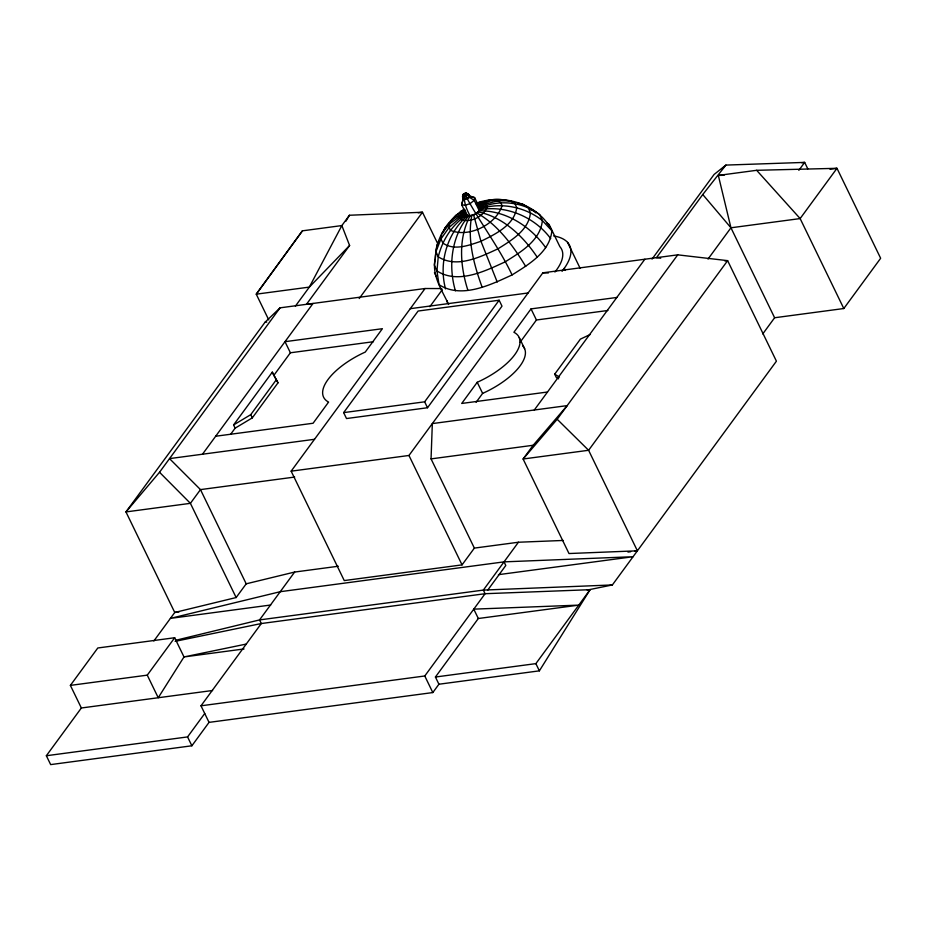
<?xml version="1.0" encoding="UTF-8"?>
<svg xmlns="http://www.w3.org/2000/svg" width="927" height="927" viewBox="0 0 927 927"><rect width="100%" height="100%" fill="white"/><g stroke="black" fill="none" stroke-linecap="round" stroke-linejoin="round"><path stroke-width="1.39" d="M441.739 288.564L425.064 288.517L291.148 471.171L344.253 580.58L462.052 564.879L474.357 548.1L431.055 458.888L432.33 423.593L567.185 405.62L533.164 445.273L523.106 459.004L568.993 553.535L637.394 550.812L588.599 450.279L557.185 419.259L677.73 254.844L727.625 260.649L776.42 361.182L612.365 584.949L587.22 590.07M435.435 257.66C435.841 237.915 447.95 219.687 464.23 209.143M435.25 258.888C431.553 275.435 442.028 290.244 448.633 304.473M462.643 195.597L463.233 199.49L461.658 204.682L466.733 215.145C471.437 217.161 478.529 213.662 480.012 208.807L474.601 197.59L469.699 195.945L468.077 193.708L465.505 193.083L463.21 194.334L462.77 198.529L467.069 197.961L469.039 196.362L469.247 194.994L467.544 194.658M545.713 247.66C530.673 226.443 505.864 210.359 479.294 210.8L475.331 214.01L470.128 215.806L466.733 215.145L466.548 213.477L460.221 216.061L449.653 223.801L441.739 233.685L440.985 238.876L435.968 251.646L434.357 265.052L436.953 270.939L439.016 284.659C461.565 299.201 490.383 284.89 512.075 274.925C528.529 264.554 549.908 252.132 551.878 230.73C538.877 204.241 503.651 193.129 476.455 203.152M469.699 195.945L469.502 197.312L467.532 198.911L463.233 199.49M551.878 230.73L542.365 220.58L539.757 214.693C522.886 201.727 498.958 199.178 479.688 208.065L479.294 210.8L474.207 200.325L469.502 197.312C469.386 195.296 464.601 192.445 464.346 194.206L468.077 193.708L466.188 196.281L462.469 196.779L463.21 194.334L465.505 193.083L466.605 193.43M471.808 215.458C467.127 239.641 473.859 264.566 482.144 287.254M462.967 199.398L461.658 204.682L465.053 205.33L470.244 203.534L474.207 200.325L474.601 197.59L472.341 197.15M443.013 232.804L445.03 227.787L449.688 222.607M438.958 241.507L436.907 245.18L435.968 251.646L438.251 256.802L436.953 270.939C458.019 284.519 484.937 271.159 505.192 261.843C520.557 252.167 540.522 240.568 542.365 220.58C525.134 206.86 501.043 201.959 480.012 208.807M345.806 221.344L349.433 215.249L422.469 212.248L438.031 244.299M212.561 690.499L81.356 707.985L46.35 755.737L50.661 764.601L191.877 745.783L209.038 722.376L432.816 692.562L438.923 684.23L539.375 670.847L590.082 589.688L485.088 593.709L261.31 623.535L175.145 641.345M459.618 213.28L461.113 211.078L464.856 209.919M349.433 215.249L341.854 225.574L302.411 230.835L256.258 294.172L268.772 319.942M302.411 230.835L256.258 294.172L309.34 287.103L349.595 245.493L341.854 225.574L309.34 287.103L295.4 306.119M425.064 288.517L280.058 307.834L264.983 322.295L125.956 511.924L174.751 612.469L153.87 640.963M294.682 477.057L200.475 489.607L190.406 503.338L125.956 511.924L159.525 472.26L280.058 307.834M349.595 245.493L306.466 304.311L312.132 303.929M202.492 454.218L313.036 303.442M235.134 428.158L233.581 424.948L272.295 372.144L277.996 382.828L252.295 417.868L235.134 428.158L230.997 433.801M277.996 382.828L273.859 375.342L290.394 352.781L373.465 341.715M233.581 424.948L250.742 414.659L276.431 379.618M81.356 707.985L70.382 685.389L97.799 647.985L174.682 637.741L183.998 656.942L158.227 697.741L147.266 675.146L174.682 637.741M359.212 298.54L422.469 212.248L418.17 212.816M343.639 412.619L418.112 311.032L499.132 300.232L502.005 306.153L427.521 407.741L346.513 418.54L343.639 412.619L424.647 401.82L499.132 300.232M429.85 306.686L442.295 289.699M179.05 611.89L174.751 612.469L236.142 597.544L246.2 583.825L294.647 572.052L338.262 566.246M294.647 572.052L259.548 619.92L176.142 640.186M209.038 722.376L200.997 705.806L261.31 623.535L259.548 619.92L483.338 590.093L612.365 584.949M46.35 755.737L187.567 736.919L204.728 713.512M291.148 471.171L408.958 455.47L542.863 272.816L677.73 254.844M616.814 297.463L531.032 308.888L513.906 332.272A53.384 22.318 -25.9 0 1 477.231 382.283L461.716 403.454L547.498 392.017M562.04 271.356L564.3 268.285A71.958 30.093 -25.9 0 0 553.686 235.968M476.096 402.306L482.631 393.384A53.384 22.318 -25.9 0 0 522.573 345.713M520.105 342.26L536.432 320L607.915 310.475M558.633 378.83L556.258 377.37L554.705 374.16L580.395 339.12L590.383 334.404M534.311 410.001L644.856 259.224M652.017 259.131L714.091 174.461L725.899 165.087L804.659 162.399L807.776 168.818M725.899 165.087L702.759 194.531L656.467 257.671L660.719 258.204M708.019 259.073L730.951 227.787L800.14 218.575L836.988 168.308L880.65 258.274L843.802 308.529L774.613 317.752L762.77 333.917M563.176 540.453L518.425 542.237L483.338 590.093L485.088 593.709L424.775 675.98L200.997 705.806M487.579 590.325L505.794 565.482L504.033 561.866L280.255 591.693L170.429 618.379L270.684 605.018M798.842 170.325L804.659 162.399L801.832 162.77M438.923 684.23L435.423 677.023L478.32 618.506L578.772 605.122L473.778 609.143L478.32 618.506M435.423 677.023L535.876 663.628L590.082 589.688M450.615 221.576L455.864 215.342L465.215 210.255M468.668 215.875C451.403 236.176 448.065 265.748 455.4 290.811M557.185 419.259L523.106 459.004L588.599 450.279L727.625 260.649L724.914 261.008M478.008 205.667C487.845 197.069 503.187 198.714 514.775 202.573M467.509 215.655C446.988 233.175 438.541 262.99 445.551 288.911M478.738 206.628L482.654 203.789L493.291 199.919L497.799 200.8L510.65 200.765L514.925 203.546L516.756 207.671C514.242 225.249 495.273 234.218 480.951 241.275C469.166 245.261 454.068 251.159 442.816 243.001L440.985 238.876L449.132 227.428L459.954 217.926L466.408 214.415M466.733 215.145C452.133 224.485 442.388 240.139 438.251 256.802C456.675 268.679 480.209 256.988 497.926 248.842C511.368 240.371 528.83 230.232 530.441 212.746L528.158 207.602L522.816 204.137L517.463 203.094M476.362 204.624L481.055 201.553M465.991 212.723L461.403 213.94L451.947 219.676L449.653 223.801L449.132 227.428L450.406 230.302C468.703 238.112 496.269 224.496 502.063 205.62L500.789 202.746L497.799 200.8L484.972 204.241L478.911 207.567L479.688 208.065M492.017 200.73L496.026 199.884L498.471 200.788M477.475 204.392L484.972 204.241L487.162 206.721C484.184 216.42 470.012 223.419 460.603 219.409L460.221 216.061L461.403 213.94L463.407 211.715L465.771 211.507M246.246 644.068L183.998 656.942L244.044 648.946M479.873 209.734C506.42 204.89 534.775 217.127 550.731 238.656M774.613 317.752L730.951 227.787L718.332 175.412L756.652 170.301L836.988 168.308L829.978 169.247M264.983 322.295L266.744 322.063M410.279 308.679L528.077 292.978M215.678 436.235L313.071 423.257L328.587 402.086A53.72 22.457 -25.9 0 1 365.25 352.075L382.387 328.703L285.006 341.681L290.394 352.781M314.52 439.294L169.514 458.61L200.475 489.607L246.2 583.825M431.055 458.888L533.164 445.273M474.357 548.1L518.425 542.237M627.961 552.075L630.661 551.716M634.705 551.171L637.394 550.812M498.425 574.67L633.06 556.721L504.033 561.866M70.382 685.389L147.266 675.146M718.332 175.412L724.114 175.284M542.863 272.816L548.309 272.99M478.286 211.912C503.384 217.15 523.338 236.397 537.173 257.138M531.02 210.22L533.651 210.73L535.632 212.828M469.074 196.049L471.206 196.93M476.93 213.001C498.262 225.099 513.152 245.887 525.702 266.431M554.705 374.16L559.456 377.08M546.907 223.013L549.085 224.427L559.908 246.721A63.094 26.385 -25.9 0 1 554.925 272.028M159.525 472.26L190.406 503.338L236.142 597.544M756.652 170.301L800.14 218.575L843.802 308.529M702.759 194.531L730.951 227.787M512.075 274.925C498.61 246.397 479.097 221.495 464.531 193.731L463.118 195.018L465.261 194.74L466.351 193.245L464.531 193.731C463.361 201.229 466.327 209.154 470.128 215.806C457.996 238.54 460.186 266.408 467.88 290.244M567.567 242.387L580.093 268.216M564.3 268.285L565.331 270.417M531.032 308.888L536.432 320M519.247 337.625L524.636 348.726M434.439 272.642L436.327 276.524M477.231 382.283L482.631 393.384M424.647 401.82L427.521 407.741M535.876 663.628L539.375 670.847M408.958 455.47L462.052 564.879M424.775 675.98L432.816 692.562M272.295 372.144L273.859 375.342M250.742 414.659L252.295 417.868M187.567 736.919L191.877 745.783M497.22 282.028L480.951 241.275L473.581 214.844M447.683 303.384A63.094 26.385 -25.9 0 1 447.046 300.649"/></g></svg>
